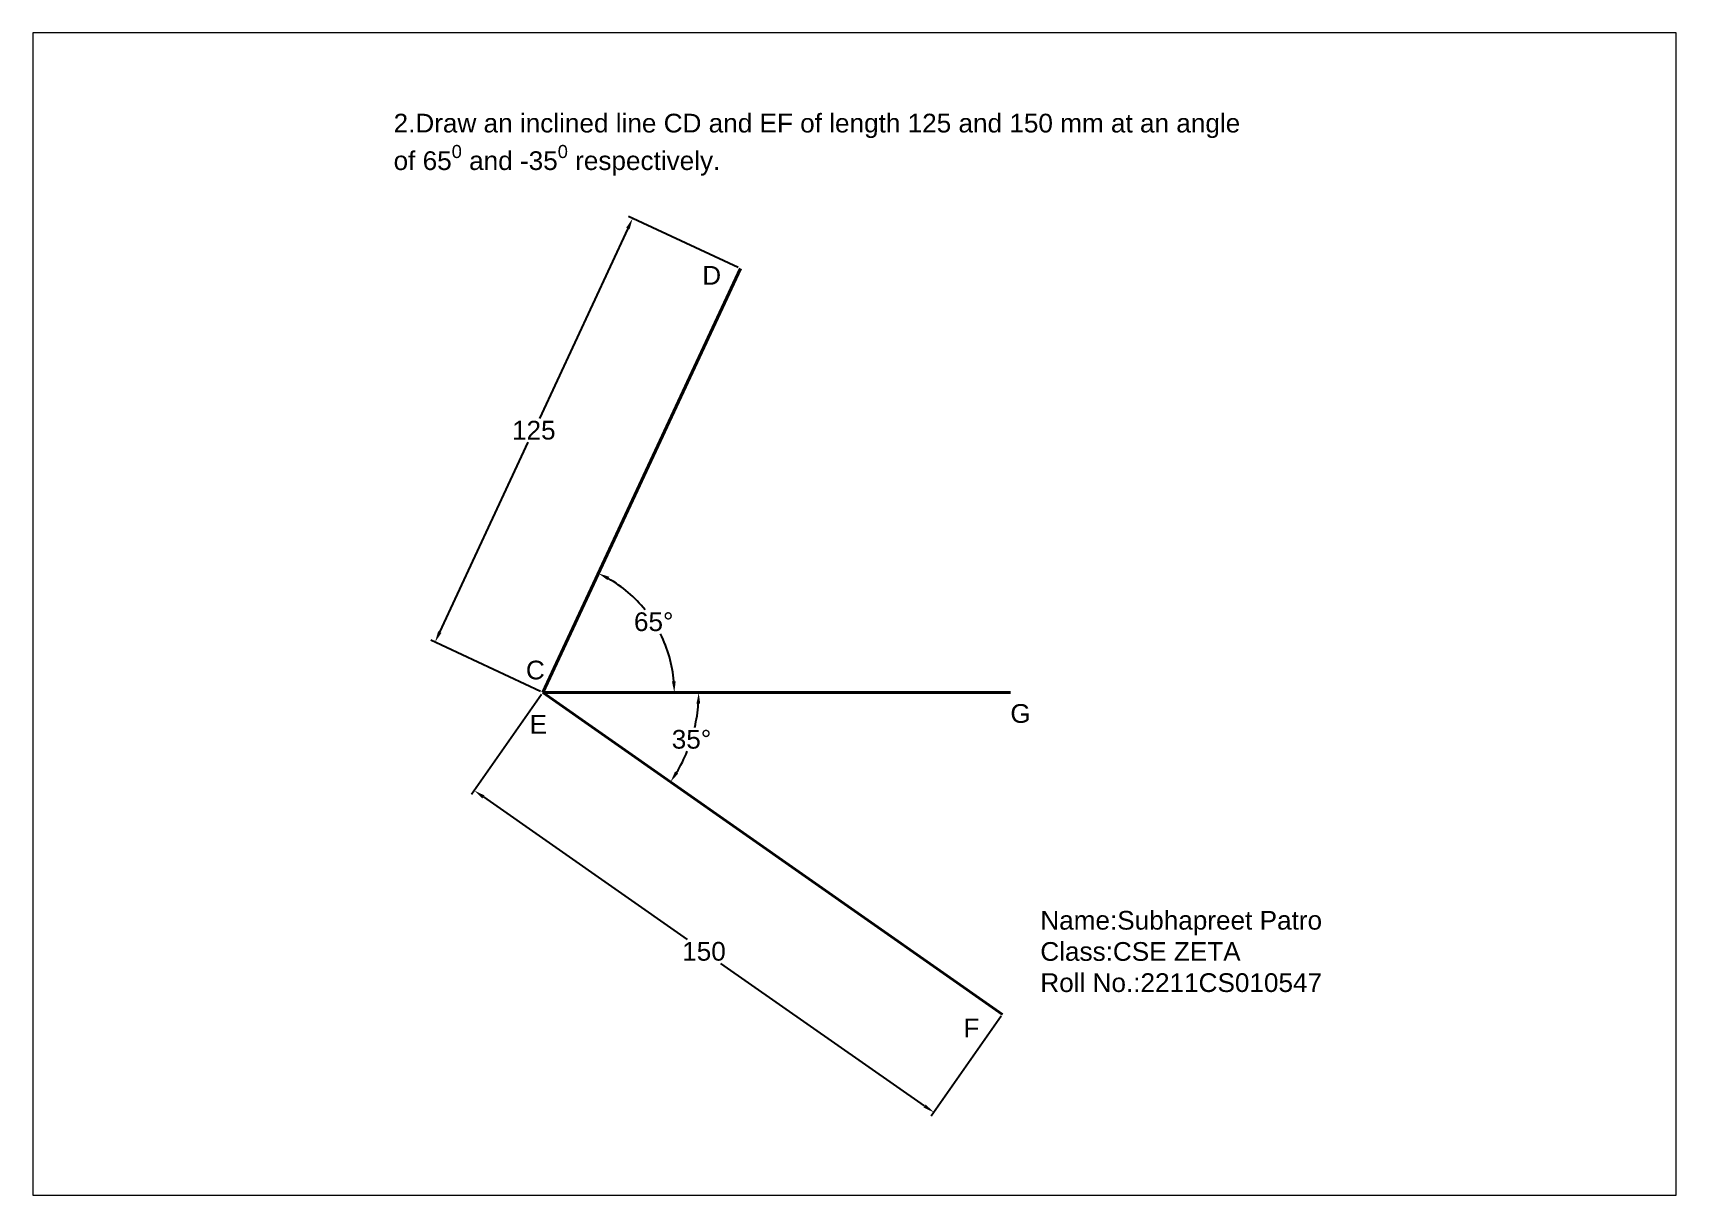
# Paper-space layout 'Layout2' of a CAD drawing. Header units: millimetres. Extents: x 30 to 267, y 21 to 189.
# The model-space entities are those that its viewports show. They can reach past a viewport. Long polylines and large blocks are cut down to what shows.
import ezdxf

# ---------------------------------------------------------------- set-up
doc = ezdxf.new("R2010")
doc.units = ezdxf.units.MM
doc.header["$PDMODE"] = 35
doc.header["$PDSIZE"] = 5
doc.styles.get("Standard").update_dxf_attribs({"font": 'arial.ttf'})
doc.dimstyles.new('ISO-25', dxfattribs={"dimtxt": 5, "dimasz": 3, "dimexe": 1.25, "dimexo": 0.625, "dimtad": 1, "dimtih": 1, "dimtoh": 1, "dimtxsty": 'Standard', "dimcen": 2.5, "dimadec": 0, "dimazin": 0, "dimtfac": 1, "dimtmove": 0, "dimatfit": 3, "dimfxl": 1, "dimarcsym": 0})

# ---------------------------------------------------------------- blocks, each defined once
blk = doc.blocks.new('*D2')
at = {"color": 0, "lineweight": -2, "transparency": 16777216}
for p, q in [((2324.45, 1924.75), (2300.79, 1874)), ((2353.96, 1914.3), (2324.58, 1927.99)), ((2274.16, 1816.9), (2297.82, 1867.64)), ((2301.13, 1801.01), (2271.76, 1814.71))]:
    blk.add_line(p, q, dxfattribs=at)
at = {"color": 0, "transparency": 16777216}
for points in [[(2324, 1924.96), (2324.9, 1924.54), (2325.72, 1927.47)], [(2273.71, 1817.11), (2274.61, 1816.69), (2272.89, 1814.18)]]:
    blk.add_solid(points, dxfattribs=at)
at = {"layer": 'Defpoints', "color": 0, "transparency": 16777216}
for p in [(2325.72, 1927.47), (2354.53, 1914.03), (2301.7, 1800.74)]:
    blk.add_point(p, dxfattribs=at)
at = {"color": 0, "lineweight": 40, "transparency": 16777216, "insert": (2299.3, 1870.82), "char_height": 5, "attachment_point": 5}
blk.add_mtext('125', dxfattribs=at)
blk = doc.blocks.new('*D3')
at = {"color": 0, "lineweight": -2, "transparency": 16777216}
for p, q in [((2301.34, 1800.23), (2282.65, 1773.53)), ((2285.82, 1772.83), (2340.26, 1734.71)), ((2403.78, 1690.24), (2349.34, 1728.36)), ((2424.22, 1714.2), (2405.52, 1687.49))]:
    blk.add_line(p, q, dxfattribs=at)
at = {"color": 0, "transparency": 16777216}
for points in [[(2286.11, 1773.24), (2285.53, 1772.42), (2283.36, 1774.55)], [(2404.07, 1690.65), (2403.49, 1689.83), (2406.24, 1688.52)]]:
    blk.add_solid(points, dxfattribs=at)
at = {"layer": 'Defpoints', "color": 0, "transparency": 16777216}
for p in [(2301.7, 1800.74), (2424.57, 1714.71), (2406.24, 1688.52)]:
    blk.add_point(p, dxfattribs=at)
at = {"color": 0, "lineweight": 40, "transparency": 16777216, "insert": (2344.8, 1731.54), "char_height": 5, "attachment_point": 5}
blk.add_mtext('150', dxfattribs=at)
blk = doc.blocks.new('*D4')
at = {"color": 0, "lineweight": -2, "transparency": 16777216}
for start, end in [(38.8802, 60.1092), (4.8908, 26.5453)]:
    blk.add_arc((2301.7, 1800.74), 35.16, start, end, dxfattribs=at)
at = {"color": 0, "transparency": 16777216}
for points in [[(2318.99, 1830.78), (2319.45, 1831.67), (2316.56, 1832.61)], [(2337.23, 1803.76), (2336.23, 1803.72), (2336.86, 1800.74)]]:
    blk.add_solid(points, dxfattribs=at)
at = {"layer": 'Defpoints', "color": 0, "transparency": 16777216}
for p in [(2354.53, 1914.03), (2334.37, 1813.72), (2301.7, 1800.74), (2301.7, 1800.74), (2426.7, 1800.74)]:
    blk.add_point(p, dxfattribs=at)
at = {"color": 0, "lineweight": 40, "transparency": 16777216, "insert": (2331.35, 1819.63), "char_height": 5, "attachment_point": 5}
blk.add_mtext('65°', dxfattribs=at)
blk = doc.blocks.new('*D5')
at = {"color": 0, "lineweight": -2, "transparency": 16777216}
for start, end in [(347.0302, 355.876), (329.124, 337.8536)]:
    blk.add_arc((2301.7, 1800.74), 41.69, start, end, dxfattribs=at)
at = {"color": 0, "transparency": 16777216}
for points in [[(2342.78, 1797.76), (2343.78, 1797.73), (2343.39, 1800.74)], [(2337.9, 1779.08), (2337.06, 1779.62), (2335.85, 1776.83)]]:
    blk.add_solid(points, dxfattribs=at)
at = {"layer": 'Defpoints', "color": 0, "transparency": 16777216}
for p in [(2301.7, 1800.74), (2301.7, 1800.74), (2426.7, 1800.74), (2339.98, 1784.23), (2424.57, 1714.71)]:
    blk.add_point(p, dxfattribs=at)
at = {"color": 0, "lineweight": 40, "transparency": 16777216, "insert": (2341.46, 1788.21), "char_height": 5, "attachment_point": 5}
blk.add_mtext('35°', dxfattribs=at)

msp = doc.modelspace()

# ---------------------------------------------------------------- linework, layer by layer
at = {"lineweight": 40}
for q in [(2354.528, 1914.032), (2426.701, 1800.744), (2424.574, 1714.707)]:
    msp.add_line((2301.701, 1800.744), q, dxfattribs=at)

# ---------------------------------------------------------------- texts
at = {"lineweight": 40, "char_height": 5, "attachment_point": 1}
for s, width, heights, insert in [('\\A1;2.Draw an inclined line CD and EF of length 125 and 150 mm at an angle \\Pof 65{\\H0.7x;\\S0^ ;\\fArial|b0|i0|c186|p34;\\H1.42857x; }and -35{\\H0.7x;\\S0^ ;\\fArial|b0|i0|c186|p34;\\H1.42857x; }respectively.', 243.10773, [0], (2261.812, 1955.425)), ('D', 15.67405, [0], (2344.334, 1914.744)), ('C', 21.32324, [0], (2297.186, 1809.25)), ('G', 9.86693, [0], (2426.701, 1797.64)), ('E', 21.70066, [0], (2298.186, 1794.756)), ('Name:Subhapreet Patro\\PClass:CSE ZETA\\PRoll No.:2211CS010547', 89.77203, [28.986], (2434.71, 1742.372)), ('F', 21.02183, [0], (2414.155, 1713.585))]:
    msp.add_mtext_dynamic_manual_height_columns(s, width=width, gutter_width=25, heights=heights, dxfattribs=dict(at, insert=insert))

# ---------------------------------------------------------------- dimensions: what is measured, and where the dimension line sits
at = {"lineweight": 40}
for p2, distance, picture, middle in [((2354.528, 1914.032), 31.789, '*D2', (2299.304, 1870.822)), ((2424.574, 1714.707), -31.971, '*D3', (2344.799, 1731.536))]:
    dim = msp.add_aligned_dim(p1=(2301.701, 1800.744), p2=p2, distance=distance, dimstyle='ISO-25', dxfattribs=at)
    dim.commit()
    dim.dimension.update_dxf_attribs({"geometry": picture, "text_midpoint": middle})
for base, line1, line2, picture, middle in [((2334.372, 1813.723), ((2301.701, 1800.744), (2426.701, 1800.744)), ((2301.701, 1800.744), (2354.528, 1914.032)), '*D4', (2331.351, 1819.633)), ((2339.98, 1784.231), ((2301.701, 1800.744), (2424.574, 1714.707)), ((2301.701, 1800.744), (2426.701, 1800.744)), '*D5', (2341.46, 1788.207))]:
    dim = msp.add_angular_dim_2l(base=base, line1=line1, line2=line2, dimstyle='ISO-25', dxfattribs=at)
    dim.commit()
    dim.dimension.update_dxf_attribs({"geometry": picture, "text_midpoint": middle})

psp = doc.layouts.new('Layout2')

# ---------------------------------------------------------------- viewports
at = {"layer": '0'}
psp.add_viewport(center=(148.5, 105), size=(237.6, 168), view_center_point=(2385.033, 1821.727), view_height=310.62951, dxfattribs=at)

doc.saveas('drawing.dxf')
